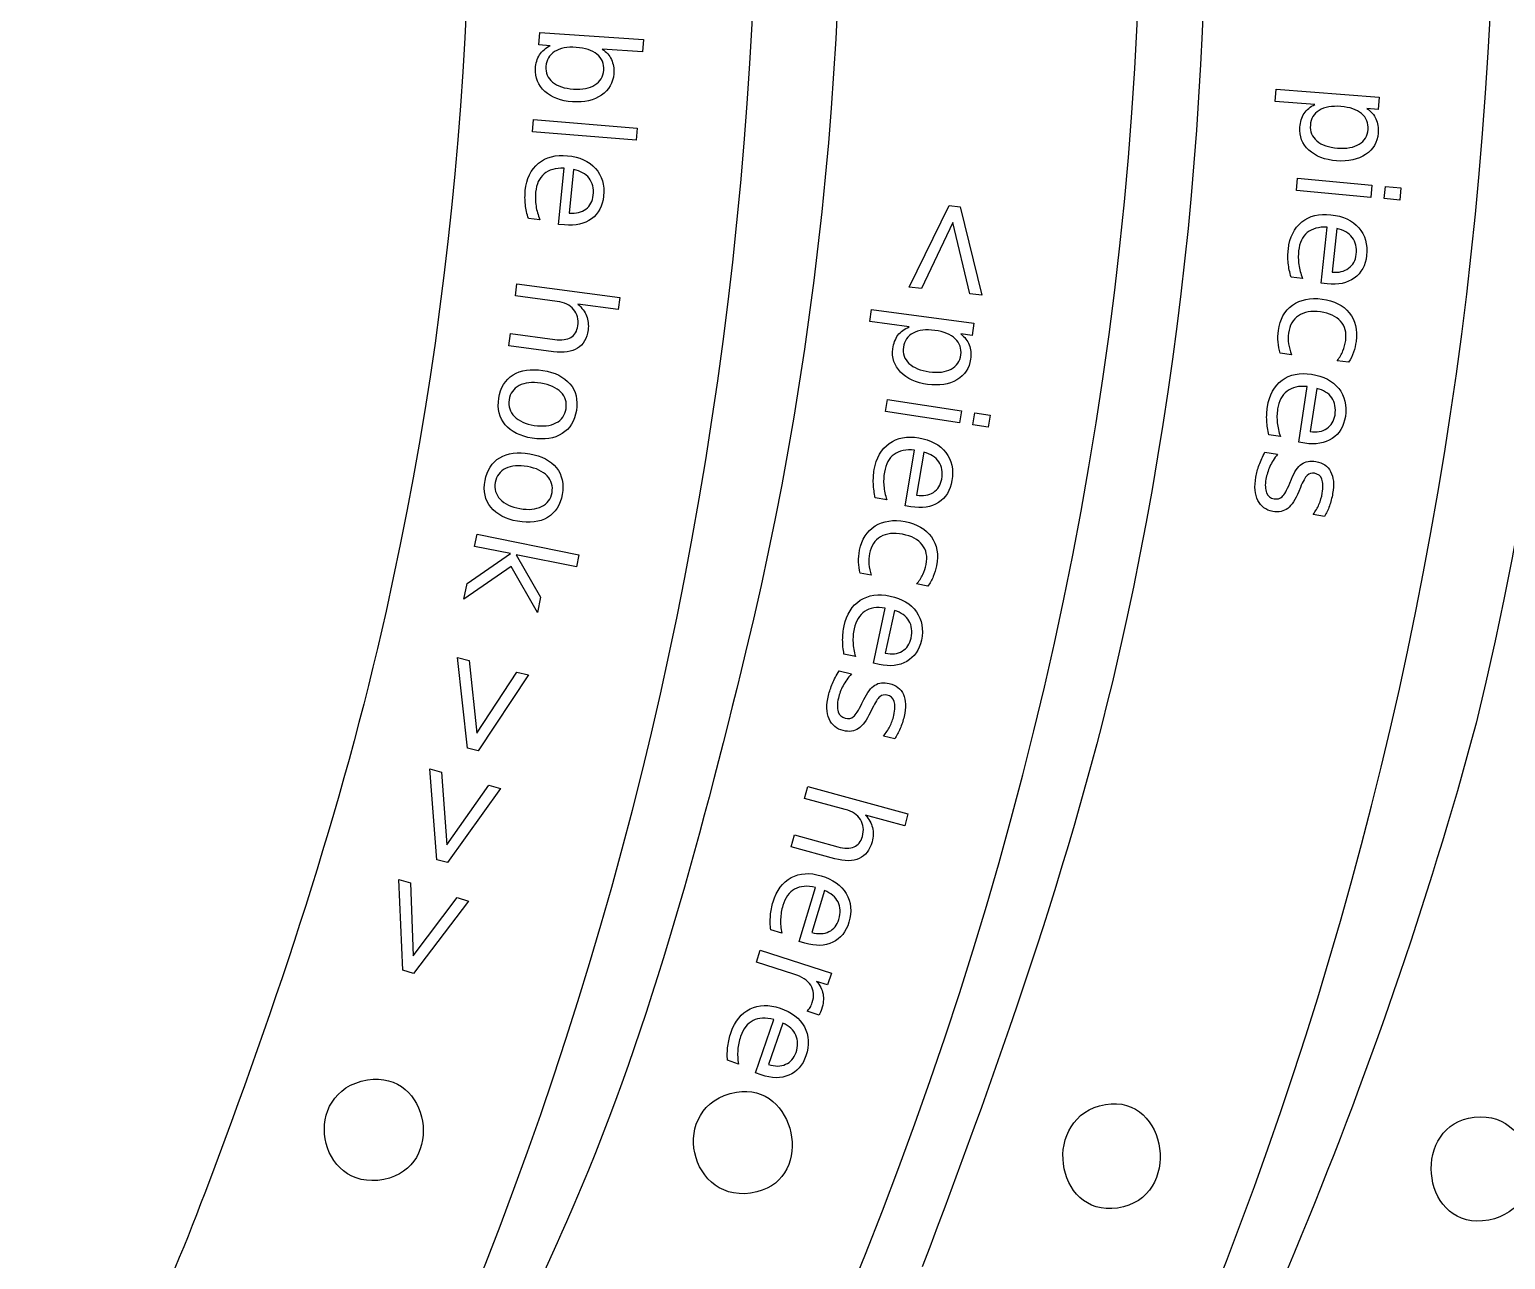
# Model space of a CAD drawing. Extents: x 2 to 268, y -2 to 104.
# Drawn here: x 113.23 to 143.72, y 26.1 to 51.51 of the extents above; entities that cross this region are included whole.
import ezdxf

# ---------------------------------------------------------------- set-up
doc = ezdxf.new("R2010")
doc.units = 0
doc.layers.add('all_text', color=7, linetype='CONTINUOUS')
doc.layers.add('original', color=7, linetype='CONTINUOUS')

msp = doc.modelspace()

# ---------------------------------------------------------------- linework, layer by layer
at = {"layer": 'all_text', "color": 7}
for points in [[(123.985082, 51.17357), (123.754066, 51.188681), (123.770403, 51.443084), (125.910041, 51.302912), (125.893703, 51.048499), (125.06045, 51.103123)], [(139.777781, 49.958959), (138.961649, 50.021958), (138.98098, 50.276155), (141.105114, 50.112262), (141.085784, 49.858065), (140.852219, 49.876314)], [(139.777774, 49.959209), (139.777781, 49.958959)], [(124.282265, 47.469528), (124.158849, 47.482004), (124.272727, 48.642245)], [(124.468068, 48.614404), (124.381127, 47.7146)], [(123.773745, 47.579343), (123.535114, 47.602764)], [(124.282204, 47.469892), (124.282265, 47.469528)], [(140.031783, 46.251633), (139.908499, 46.265103), (140.035923, 47.423943)], [(140.230928, 47.394297), (140.133488, 46.495544)], [(139.524532, 46.366938), (139.286187, 46.393148)], [(124.1316, 45.888616), (123.266893, 46.003429), (123.300466, 46.256148), (125.426039, 45.973917), (125.392467, 45.721198), (124.559176, 45.831861)], [(140.031649, 46.25156), (140.031783, 46.251633)], [(131.398073, 45.364268), (130.586918, 45.474071), (130.621087, 45.726709), (132.732286, 45.440956), (132.698117, 45.188318), (132.465972, 45.219711)], [(124.053732, 44.852211), (123.130282, 44.974808), (123.163683, 45.226165), (124.078935, 45.104598)], [(139.295954, 44.7905), (139.063682, 44.820998)], [(140.476466, 44.635404), (140.241468, 44.666245)], [(140.476313, 44.635352), (140.476466, 44.635404)], [(139.568506, 42.960747), (139.445909, 42.979489), (139.622392, 44.131873)], [(139.816019, 44.093877), (139.680487, 43.200115)], [(139.067086, 43.097497), (138.830068, 43.133751)], [(131.437244, 41.648224), (131.314961, 41.668952), (131.509517, 42.818426)], [(131.70246, 42.777321), (131.552937, 41.885815)], [(138.74835, 42.778421), (139.006265, 42.733361)], [(139.569212, 42.96064), (139.568506, 42.960747)], [(139.260232, 42.136431), (139.295743, 42.219787)], [(130.937542, 41.792925), (130.701123, 41.832953)], [(139.479401, 42.046407), (139.445451, 41.964171)], [(131.436857, 41.648294), (131.437244, 41.648224)], [(139.979508, 41.449906), (139.743302, 41.491124)], [(139.979686, 41.449866), (139.979508, 41.449906)], [(130.617218, 40.232149), (130.387131, 40.276252)], [(131.786504, 40.008267), (131.553716, 40.052811)], [(131.786261, 40.008209), (131.786504, 40.008267)], [(130.781256, 38.389488), (130.659979, 38.415471), (130.904195, 39.555432)], [(131.095143, 39.506071), (130.907128, 38.621829)], [(130.288607, 38.555659), (130.054145, 38.605899)], [(129.951718, 38.25591), (130.2065, 38.195593)], [(130.781465, 38.389477), (130.781256, 38.389488)], [(130.424436, 37.584679), (130.464836, 37.665776)], [(130.637908, 37.481676), (130.599164, 37.401594)], [(131.101518, 36.856385), (130.868192, 36.911672)], [(131.101723, 36.856474), (131.101518, 36.856385)], [(130.080919, 35.393724), (129.239469, 35.623647), (129.306632, 35.869569), (131.375039, 35.304402), (131.307876, 35.05848), (130.49699, 35.280043)], [(129.86459, 34.377162), (128.965979, 34.622698), (129.032771, 34.867288), (129.923406, 34.623932)], [(129.864939, 34.377134), (129.86459, 34.377162)], [(129.247496, 32.632326), (129.128685, 32.667893), (129.463114, 33.784721)], [(129.649475, 33.72025), (129.391519, 32.853882)], [(128.76954, 32.837321), (128.539837, 32.906138)], [(129.019222, 31.993357), (128.245146, 32.24204), (128.323156, 32.48476), (129.792584, 32.012679), (129.714574, 31.769959), (129.48629, 31.843307)], [(129.538755, 31.146145), (129.290398, 31.224541)], [(128.343647, 29.910669), (128.226345, 29.950963), (128.604961, 31.053589)], [(128.788695, 30.981795), (128.496372, 30.126311)], [(127.874162, 30.134577), (127.647376, 30.212452)]]:
    msp.add_lwpolyline(points, dxfattribs=at)
for points in [[(124.466398, 50.277541)], [(125.781675, 49.471289), (125.76142, 49.218553), (123.624353, 49.393639), (123.644608, 49.646375)], [(140.248634, 49.05742)], [(140.956231, 48.291928), (140.932587, 48.039479), (139.395912, 48.1834), (139.419557, 48.435859)], [(141.554441, 48.235943), (141.530796, 47.983485), (141.211106, 48.013457), (141.234752, 48.265916)], [(132.654166, 46.049479), (132.304361, 47.517769), (131.651291, 46.158004), (131.401952, 46.18499), (132.22908, 47.872435), (132.456512, 47.847799), (132.903514, 46.022462)], [(131.398072, 45.364248)], [(124.053772, 44.852208)], [(131.816314, 44.437138)], [(124.314487, 43.672867)], [(124.526891, 43.639665)], [(132.478525, 43.631827), (132.440354, 43.381161), (130.914561, 43.613673), (130.952732, 43.864339)], [(133.072493, 43.541317), (133.034322, 43.290651), (132.716908, 43.339029), (132.755079, 43.589695)], [(124.023969, 41.939635)], [(124.235569, 41.901619)], [(124.577963, 40.655131), (124.527416, 40.405253), (123.286131, 40.656271), (123.788557, 39.782809), (123.724356, 39.465394), (123.178829, 40.410841), (122.204746, 39.737547), (122.270302, 40.061711), (123.164541, 40.680849), (122.425718, 40.83026), (122.476264, 41.080138)], [(123.294649, 38.233584), (123.538368, 38.174448), (122.49876, 36.608931), (122.276472, 36.662938), (122.070702, 38.530908), (122.314416, 38.471672), (122.468228, 36.973678)], [(122.716156, 35.894644), (122.957853, 35.827702), (121.868517, 34.296375), (121.648073, 34.357495), (121.502381, 36.231109), (121.744073, 36.164068), (121.849712, 34.66192)], [(122.062522, 33.574872), (122.301894, 33.500042), (121.163191, 32.005057), (120.944852, 32.073278), (120.86036, 33.950643), (121.099742, 33.875813), (121.156314, 32.371009)], [(129.247586, 32.632311)], [(128.34365, 29.910739)]]:
    msp.add_lwpolyline(points, close=True, dxfattribs=at)
for points in [[(137.73778, 88.93464), (154.38977, 63.7517), (154.56983, 28.51236), (137.73778, 5.28397)], [(123.681991, 50.699032), (123.689236, 50.8118), (123.717586, 50.907535), (123.767039, 50.986234)], [(123.767039, 50.986234), (123.817242, 51.06396), (123.889923, 51.126405), (123.985082, 51.17357)], [(124.076665, 51.052951), (123.966192, 50.98285), (123.906573, 50.880881), (123.89781, 50.747042)], [(124.522796, 51.13835), (124.336711, 51.150772), (124.188001, 51.122306), (124.076665, 51.052951)], [(124.952593, 50.99557), (124.852152, 51.07856), (124.708886, 51.126154), (124.522796, 51.13835)], [(125.091384, 50.668848), (125.1004, 50.802673), (125.054136, 50.91158), (124.952593, 50.99557)], [(125.06045, 51.103123), (125.148641, 51.043959), (125.212096, 50.972594), (125.250816, 50.889026)], [(123.874931, 50.22929), (123.734054, 50.355442), (123.669741, 50.512023), (123.681991, 50.699032)], [(123.89781, 50.747042), (123.888793, 50.613211), (123.934629, 50.50479), (124.035315, 50.42178)], [(124.911243, 50.364399), (125.022567, 50.433521), (125.082614, 50.535004), (125.091384, 50.668848)], [(125.250816, 50.889026), (125.290379, 50.804493), (125.306472, 50.705849), (125.299094, 50.593094)], [(124.035315, 50.42178), (124.136606, 50.33781), (124.2803, 50.289731), (124.466398, 50.277541)], [(124.466398, 50.277541), (124.652483, 50.265118), (124.800764, 50.294071), (124.911243, 50.364399)], [(125.299094, 50.593094), (125.286623, 50.40609), (125.202429, 50.259235), (125.04651, 50.152529)], [(124.449189, 50.014902), (124.207182, 50.030923), (124.015763, 50.102385), (123.874931, 50.22929)], [(125.04651, 50.152529), (124.890311, 50.044916), (124.691204, 49.999041), (124.449189, 50.014902)], [(139.469171, 49.488215), (139.477746, 49.600887), (139.507213, 49.696286), (139.557571, 49.774411)], [(139.557571, 49.774411), (139.608678, 49.851548), (139.682079, 49.913148), (139.777774, 49.959209)], [(139.867907, 49.837295), (139.756633, 49.768478), (139.695836, 49.667204), (139.685516, 49.533474)], [(140.314999, 49.917516), (140.129058, 49.931934), (139.980028, 49.905193), (139.867907, 49.837295)], [(140.743113, 49.769768), (140.643641, 49.853922), (140.500936, 49.903172), (140.314999, 49.917516)], [(140.878116, 49.441462), (140.888462, 49.575191), (140.843461, 49.684626), (140.743113, 49.769768)], [(140.852219, 49.876314), (140.939722, 49.816118), (141.002348, 49.744025), (141.040097, 49.660034)], [(139.656668, 49.016265), (139.517258, 49.144043), (139.454759, 49.301359), (139.469171, 49.488215)], [(139.685516, 49.533474), (139.67517, 49.399739), (139.719749, 49.290796), (139.819255, 49.206647)], [(140.694461, 49.139119), (140.806578, 49.206951), (140.867796, 49.307732), (140.878116, 49.441462)], [(141.040097, 49.660034), (141.078702, 49.575051), (141.093651, 49.476226), (141.084942, 49.363561)], [(139.819255, 49.206647), (139.91957, 49.121507), (140.062696, 49.071764), (140.248634, 49.05742)], [(140.248634, 49.05742), (140.434574, 49.043002), (140.583183, 49.070235), (140.694461, 49.139119)], [(141.084942, 49.363561), (141.070476, 49.176702), (140.984588, 49.030833), (140.827277, 48.925956)], [(123.744007, 48.743986), (123.900641, 48.872618), (124.100556, 48.924997), (124.343753, 48.901123)], [(124.343753, 48.901123), (124.595187, 48.876463), (124.787863, 48.789243), (124.921781, 48.639462)], [(140.228405, 48.795239), (139.986591, 48.813921), (139.796012, 48.887596), (139.656668, 49.016265)], [(140.827277, 48.925956), (140.669844, 48.820157), (140.47022, 48.776585), (140.228405, 48.795239)], [(123.47285, 48.182127), (123.496907, 48.427157), (123.587293, 48.614443), (123.744007, 48.743986)], [(123.859662, 48.524942), (123.759901, 48.439653), (123.701808, 48.31335), (123.685382, 48.146034)], [(124.272727, 48.642245), (124.097919, 48.648069), (123.960231, 48.608968), (123.859662, 48.524942)], [(124.789795, 48.436051), (124.718508, 48.527975), (124.611266, 48.587426), (124.468068, 48.614404)], [(124.921781, 48.639462), (125.056529, 48.48869), (125.112594, 48.298105), (125.089979, 48.067706)], [(123.474652, 47.889782), (123.463851, 47.986847), (123.46325, 48.084295), (123.47285, 48.182127)], [(124.875861, 48.085596), (124.889916, 48.226387), (124.861227, 48.343205), (124.789795, 48.436051)], [(123.535114, 47.602764), (123.505608, 47.697051), (123.485454, 47.792723), (123.474652, 47.889782)], [(123.685382, 48.146034), (123.675631, 48.049132), (123.678302, 47.954252), (123.693397, 47.861394)], [(123.693397, 47.861394), (123.708176, 47.767632), (123.734959, 47.673615), (123.773745, 47.579343)], [(124.723088, 47.798729), (124.812733, 47.865629), (124.863657, 47.961251), (124.875861, 48.085596)], [(125.089979, 48.067706), (125.06967, 47.861072), (124.986908, 47.704419), (124.841692, 47.597746)], [(124.841692, 47.597746), (124.697273, 47.490077), (124.510777, 47.447459), (124.282204, 47.469892)], [(124.381127, 47.7146), (124.519353, 47.702683), (124.63334, 47.730726), (124.723088, 47.798729)], [(139.508377, 47.531861), (139.666497, 47.658653), (139.86701, 47.708694), (140.109919, 47.681984)], [(140.109919, 47.681984), (140.361046, 47.654403), (140.55269, 47.564938), (140.68485, 47.413587)], [(139.230668, 46.973199), (139.25758, 47.217933), (139.35015, 47.404153), (139.508377, 47.531861)], [(139.621518, 47.311467), (139.52077, 47.227345), (139.461208, 47.10173), (139.44283, 46.934622)], [(140.035923, 47.423943), (139.861199, 47.431765), (139.723064, 47.394273), (139.621518, 47.311467)], [(140.550556, 47.212199), (140.480347, 47.304947), (140.373805, 47.365647), (140.230928, 47.394297)], [(140.68485, 47.413587), (140.817827, 47.261252), (140.871662, 47.070022), (140.846357, 46.839898)], [(139.229067, 46.680862), (139.219406, 46.778041), (139.21994, 46.875487), (139.230668, 46.973199)], [(140.632526, 46.860757), (140.647974, 47.001388), (140.62065, 47.118536), (140.550556, 47.212199)], [(139.286187, 46.393148), (139.257767, 46.487772), (139.238727, 46.583677), (139.229067, 46.680862)], [(139.44283, 46.934622), (139.432416, 46.837808), (139.433984, 46.742899), (139.447535, 46.649896)], [(139.447535, 46.649896), (139.461239, 46.55597), (139.486904, 46.461651), (139.524532, 46.366938)], [(140.476403, 46.575707), (140.566827, 46.641552), (140.618867, 46.736569), (140.632526, 46.860757)], [(140.846357, 46.839898), (140.823658, 46.633523), (140.739072, 46.47785), (140.592597, 46.372878)], [(140.592597, 46.372878), (140.446931, 46.266896), (140.259948, 46.226457), (140.031649, 46.25156)], [(140.133488, 46.495544), (140.271584, 46.482299), (140.385889, 46.50902), (140.476403, 46.575707)], [(124.469806, 45.72415), (124.393689, 45.813964), (124.280954, 45.868786), (124.1316, 45.888616)], [(124.556953, 45.385906), (124.574946, 45.521597), (124.545897, 45.634345), (124.469806, 45.72415)], [(124.559176, 45.831861), (124.643173, 45.759539), (124.702559, 45.679828), (124.737335, 45.592729)], [(139.025361, 45.291639), (139.055663, 45.522089), (139.152136, 45.695658), (139.314779, 45.812346)], [(139.314779, 45.812346), (139.477442, 45.929026), (139.68174, 45.971208), (139.927673, 45.938893)], [(139.927673, 45.938893), (140.177246, 45.906119), (140.364558, 45.812007), (140.489607, 45.656556)], [(124.737335, 45.592729), (124.771976, 45.504722), (124.782233, 45.407442), (124.768103, 45.300888)], [(139.43931, 45.595861), (139.324528, 45.51921), (139.256426, 45.399363), (139.235003, 45.236321)], [(139.892934, 45.673847), (139.706202, 45.698387), (139.554994, 45.672392), (139.43931, 45.595861)], [(140.309637, 45.481485), (140.21856, 45.585187), (140.079659, 45.649308), (139.892934, 45.673847)], [(140.415473, 45.081187), (140.436902, 45.244229), (140.401623, 45.377662), (140.309637, 45.481485)], [(140.489607, 45.656556), (140.614536, 45.500224), (140.661321, 45.302734), (140.629962, 45.064088)], [(124.078935, 45.104598), (124.223736, 45.085393), (124.335858, 45.099244), (124.415301, 45.14615)], [(124.415301, 45.14615), (124.494745, 45.193057), (124.541962, 45.272975), (124.556953, 45.385906)], [(124.768103, 45.300888), (124.74474, 45.12513), (124.672441, 44.999425), (124.551209, 44.923773)], [(131.062882, 44.91178), (131.07803, 45.023761), (131.11294, 45.117306), (131.167613, 45.192414)], [(131.167613, 45.192414), (131.223033, 45.266495), (131.299852, 45.323773), (131.398072, 45.364248)], [(131.481059, 45.237622), (131.366007, 45.175317), (131.299487, 45.077705), (131.281499, 44.944784)], [(131.932013, 45.291995), (131.74721, 45.317034), (131.596892, 45.29891), (131.481059, 45.237622)], [(132.350929, 45.119875), (132.256462, 45.209608), (132.116824, 45.266982), (131.932013, 45.291995)], [(132.466828, 44.784349), (132.484809, 44.91727), (132.446176, 45.029112), (132.350929, 45.119875)], [(132.465972, 45.219711), (132.549864, 45.154564), (132.608238, 45.078985), (132.641095, 44.992975)], [(139.018669, 45.049297), (139.012082, 45.126147), (139.014312, 45.206927), (139.025361, 45.291639)], [(139.235003, 45.236321), (139.225177, 45.163462), (139.225278, 45.090246), (139.235308, 45.016674)], [(124.551209, 44.923773), (124.430865, 44.848), (124.265053, 44.824146), (124.053772, 44.852208)], [(131.222928, 44.429834), (131.09109, 44.565413), (131.037741, 44.726062), (131.062882, 44.91178)], [(131.281499, 44.944784), (131.263518, 44.81187), (131.301758, 44.700546), (131.396218, 44.610812)], [(132.641095, 44.992975), (132.674718, 44.905915), (132.683956, 44.806396), (132.668808, 44.694415)], [(139.063682, 44.820998), (139.04008, 44.895449), (139.025075, 44.971548), (139.018669, 45.049297)], [(139.235308, 45.016674), (139.245886, 44.942085), (139.266101, 44.866693), (139.295954, 44.7905)], [(140.241468, 44.666245), (140.289983, 44.732143), (140.328527, 44.799815), (140.357101, 44.869262)], [(140.357101, 44.869262), (140.386455, 44.937673), (140.405912, 45.008314), (140.415473, 45.081187)], [(140.575586, 44.840518), (140.550397, 44.768771), (140.517306, 44.700382), (140.476313, 44.635352)], [(140.629962, 45.064088), (140.619896, 44.986662), (140.601771, 44.912139), (140.575586, 44.840518)], [(131.396218, 44.610812), (131.491471, 44.520049), (131.631504, 44.462158), (131.816314, 44.437138)], [(132.266088, 44.493076), (132.381927, 44.554344), (132.44884, 44.651435), (132.466828, 44.784349)], [(132.668808, 44.694415), (132.643654, 44.508697), (132.549518, 44.36801), (132.386402, 44.272356)], [(122.925692, 43.889518), (122.959854, 44.10827), (123.057425, 44.268777), (123.218404, 44.371039)], [(123.218404, 44.371039), (123.380176, 44.472251), (123.585874, 44.503381), (123.835498, 44.46443)], [(123.794278, 44.200306), (123.611831, 44.22876), (123.461939, 44.212649), (123.344602, 44.151974)], [(124.206261, 44.016072), (124.114053, 44.110427), (123.976725, 44.171838), (123.794278, 44.200306)], [(123.835498, 44.46443), (124.086022, 44.425332), (124.272453, 44.333015), (124.39479, 44.18748)], [(131.781005, 44.176299), (131.540666, 44.208855), (131.35464, 44.293367), (131.222928, 44.429834)], [(132.386402, 44.272356), (132.223151, 44.175788), (132.021352, 44.143769), (131.781005, 44.176299)], [(131.816314, 44.437138), (132.001117, 44.412099), (132.151042, 44.430744), (132.266088, 44.493076)], [(138.799579, 43.715615), (138.836833, 43.958985), (138.937219, 44.141108), (139.100736, 44.261982)], [(139.100736, 44.261982), (139.264092, 44.381951), (139.466548, 44.423438), (139.708103, 44.386446)], [(139.708103, 44.386446), (139.957836, 44.34819), (140.145513, 44.250671), (140.271133, 44.093888)], [(123.344602, 44.151974), (123.228036, 44.090203), (123.159203, 43.991694), (123.138102, 43.856446)], [(124.314485, 43.672827), (124.335412, 43.807169), (124.299337, 43.921584), (124.206261, 44.016072)], [(124.39479, 44.18748), (124.516993, 44.041023), (124.561026, 43.858418), (124.526891, 43.639665)], [(139.203587, 44.037081), (139.099363, 43.95732), (139.034525, 43.834348), (139.009073, 43.668165)], [(139.622392, 44.131873), (139.4482, 44.147677), (139.308599, 44.11608), (139.203587, 44.037081)], [(140.127634, 43.89837), (140.061423, 43.99402), (139.957551, 44.059189), (139.816019, 44.093877)], [(140.194568, 43.543771), (140.215983, 43.683622), (140.193672, 43.801822), (140.127634, 43.89837)], [(140.271133, 44.093888), (140.397519, 43.93605), (140.44319, 43.742712), (140.408146, 43.513872)], [(123.057994, 43.343065), (122.935798, 43.489514), (122.891697, 43.671665), (122.925692, 43.889518)], [(123.138102, 43.856446), (123.117291, 43.723012), (123.153436, 43.609047), (123.246538, 43.514552)], [(124.105679, 43.380484), (124.224066, 43.441973), (124.293669, 43.539434), (124.314487, 43.672867)], [(124.526891, 43.639665), (124.492909, 43.421811), (124.395409, 43.261755), (124.23439, 43.159495)], [(138.785277, 43.423623), (138.779773, 43.521124), (138.78454, 43.618455), (138.799579, 43.715615)], [(139.009073, 43.668165), (138.994348, 43.571904), (138.992045, 43.477008), (139.002164, 43.383477)], [(123.617085, 43.064742), (123.367466, 43.10366), (123.181102, 43.196434), (123.057994, 43.343065)], [(123.246538, 43.514552), (123.339647, 43.420063), (123.476974, 43.358651), (123.658521, 43.330318)], [(123.658521, 43.330318), (123.839154, 43.302159), (123.988207, 43.318881), (124.105679, 43.380484)], [(138.830068, 43.133751), (138.805712, 43.229497), (138.790782, 43.326121), (138.785277, 43.423623)], [(139.002164, 43.383477), (139.011835, 43.289048), (139.033476, 43.193721), (139.067086, 43.097497)], [(140.026489, 43.265596), (140.119625, 43.327547), (140.175652, 43.420272), (140.194568, 43.543771)], [(140.408146, 43.513872), (140.376695, 43.308637), (140.285577, 43.15669), (140.134794, 43.058033)], [(124.23439, 43.159495), (124.073377, 43.057235), (123.867609, 43.025651), (123.617085, 43.064742)], [(130.988867, 42.956834), (131.154083, 43.074222), (131.357167, 43.112525), (131.598116, 43.071746)], [(131.598116, 43.071746), (131.847211, 43.029585), (132.033332, 42.929136), (132.15648, 42.7704)], [(140.134794, 43.058033), (139.984764, 42.958335), (139.796236, 42.925871), (139.569212, 42.96064)], [(139.680487, 43.200115), (139.817887, 43.180964), (139.93322, 43.202791), (140.026489, 43.265596)], [(122.943932, 42.662351), (123.107948, 42.759887), (123.314294, 42.786368), (123.562968, 42.741792)], [(123.562968, 42.741792), (123.81255, 42.697069), (123.996852, 42.600564), (124.115874, 42.452278)], [(130.679168, 42.41525), (130.720263, 42.658012), (130.823496, 42.83854), (130.988867, 42.956834)], [(131.089274, 42.730218), (130.983808, 42.652098), (130.917044, 42.530158), (130.888984, 42.364399)], [(131.509517, 42.818426), (131.335574, 42.836687), (131.195493, 42.807285), (131.089274, 42.730218)], [(132.010966, 42.576951), (131.946264, 42.673623), (131.843428, 42.740413), (131.70246, 42.777321)], [(132.15648, 42.7704), (132.28038, 42.610597), (132.323013, 42.416563), (132.284381, 42.188298)], [(138.629157, 42.512464), (138.659853, 42.597561), (138.699584, 42.686213), (138.74835, 42.778421)], [(139.006265, 42.733361), (138.942184, 42.649426), (138.8901, 42.564796), (138.850013, 42.47947)], [(122.640427, 42.187554), (122.679487, 42.405489), (122.780655, 42.563754), (122.943932, 42.662351)], [(123.065156, 42.440462), (122.94722, 42.381354), (122.876177, 42.284422), (122.852024, 42.149668)], [(123.515801, 42.47863), (123.334042, 42.511187), (123.183827, 42.498464), (123.065156, 42.440462)], [(123.923524, 42.285146), (123.833466, 42.381558), (123.697558, 42.446053), (123.515801, 42.47863)], [(124.115874, 42.452278), (124.234737, 42.303106), (124.274635, 42.119553), (124.235569, 41.901619)], [(130.660873, 42.123487), (130.656908, 42.221062), (130.663006, 42.318316), (130.679168, 42.41525)], [(132.072339, 42.221341), (132.095939, 42.360837), (132.075481, 42.479374), (132.010966, 42.576951)], [(138.560129, 42.261523), (138.574345, 42.342977), (138.597354, 42.426624), (138.629157, 42.512464)], [(138.850013, 42.47947), (138.810819, 42.393984), (138.78358, 42.307348), (138.768298, 42.219561)], [(139.295743, 42.219787), (139.35536, 42.368851), (139.424656, 42.471926), (139.503632, 42.529011)], [(139.503632, 42.529011), (139.583513, 42.585908), (139.68228, 42.604097), (139.799934, 42.583578)], [(139.799934, 42.583578), (139.942922, 42.558594), (140.04448, 42.488633), (140.104607, 42.373695)], [(140.104607, 42.373695), (140.16474, 42.258744), (140.178539, 42.108051), (140.146004, 41.921619)], [(122.760363, 41.638254), (122.641501, 41.787426), (122.601522, 41.970526), (122.640427, 42.187554)], [(122.852024, 42.149668), (122.828168, 42.016741), (122.861732, 41.90199), (122.952716, 41.805416)], [(124.023964, 41.939545), (124.047935, 42.073381), (124.014455, 42.188581), (123.923524, 42.285146)], [(130.701123, 41.832953), (130.678255, 41.929068), (130.664839, 42.025913), (130.660873, 42.123487)], [(130.888984, 42.364399), (130.872737, 42.268378), (130.868768, 42.173539), (130.877077, 42.079882)], [(130.877077, 42.079882), (130.885273, 41.985317), (130.905428, 41.889665), (130.937542, 41.792925)], [(131.899924, 41.945837), (131.994019, 42.006329), (132.051491, 42.098163), (132.072339, 42.221341)], [(132.284381, 42.188298), (132.249753, 41.983583), (132.156261, 41.833087), (132.003907, 41.736808)], [(138.603275, 41.779764), (138.540361, 41.905463), (138.525979, 42.066049), (138.560129, 42.261523)], [(138.768298, 42.219561), (138.747713, 42.101917), (138.751834, 42.007939), (138.78066, 41.937627)], [(139.103312, 41.854687), (139.14741, 41.893633), (139.199717, 41.987547), (139.260232, 42.136431)], [(139.619773, 42.297475), (139.579427, 42.2588), (139.532637, 42.175111), (139.479401, 42.046407)], [(139.768496, 42.34005), (139.710545, 42.350163), (139.660971, 42.335971), (139.619773, 42.297475)], [(139.923414, 42.217874), (139.896145, 42.286062), (139.844506, 42.326787), (139.768496, 42.34005)], [(139.931568, 41.92827), (139.95322, 42.052254), (139.950502, 42.148789), (139.923414, 42.217874)], [(122.952716, 41.805416), (123.043673, 41.708844), (123.17958, 41.644349), (123.360439, 41.611933)], [(123.808622, 41.652031), (123.928364, 41.710845), (124.000146, 41.806713), (124.023969, 41.939635)], [(124.235569, 41.901619), (124.196691, 41.684596), (124.095603, 41.526784), (123.932306, 41.428181)], [(131.552937, 41.885815), (131.690015, 41.864478), (131.805677, 41.884485), (131.899924, 41.945837)], [(138.90918, 41.552874), (138.767995, 41.577496), (138.666027, 41.653127), (138.603275, 41.779764)], [(138.78066, 41.937627), (138.810346, 41.867164), (138.861828, 41.825532), (138.935105, 41.812733)], [(138.935105, 41.812733), (139.002986, 41.800897), (139.059054, 41.814882), (139.103312, 41.854687)], [(139.445451, 41.964171), (139.376487, 41.793426), (139.300668, 41.677035), (139.217995, 41.614997)], [(139.863161, 41.696813), (139.89455, 41.76967), (139.917353, 41.846823), (139.931568, 41.92827)], [(140.146004, 41.921619), (140.129884, 41.829309), (140.107936, 41.743614), (140.080159, 41.664532)], [(123.313019, 41.347392), (123.064346, 41.392001), (122.880127, 41.488955), (122.760363, 41.638254)], [(123.360439, 41.611933), (123.54039, 41.57967), (123.689784, 41.593037), (123.808622, 41.652031)], [(132.003907, 41.736808), (131.852332, 41.639474), (131.663315, 41.60997), (131.436857, 41.648294)], [(139.217995, 41.614997), (139.1361, 41.551896), (139.033162, 41.531188), (138.90918, 41.552874)], [(139.743302, 41.491124), (139.791798, 41.555394), (139.831752, 41.623957), (139.863161, 41.696813)], [(140.080159, 41.664532), (140.052382, 41.585458), (140.018892, 41.513902), (139.979686, 41.449866)], [(123.932306, 41.428181), (123.769035, 41.329585), (123.562606, 41.302655), (123.313019, 41.347392)], [(130.376223, 40.74834), (130.419964, 40.976617), (130.526435, 41.144234), (130.695638, 41.251192)], [(130.695638, 41.251192), (130.864855, 41.358156), (131.071273, 41.388304), (131.314891, 41.341637)], [(131.314891, 41.341637), (131.562119, 41.2943), (131.743597, 41.189385), (131.859325, 41.026892)], [(130.807457, 41.027744), (130.688394, 40.957946), (130.613392, 40.842293), (130.58245, 40.680784)], [(131.264871, 41.079075), (131.079907, 41.114537), (130.927435, 41.097427), (130.807457, 41.027744)], [(131.669599, 40.862646), (131.584753, 40.971503), (131.449843, 41.043646), (131.264871, 41.079075)], [(131.751823, 40.456837), (131.782785, 40.618351), (131.755377, 40.753621), (131.669599, 40.862646)], [(131.859325, 41.026892), (131.974893, 40.863513), (132.010036, 40.663623), (131.964755, 40.427222)], [(130.355554, 40.5068), (130.353586, 40.583896), (130.360476, 40.664409), (130.376223, 40.74834)], [(130.58245, 40.680784), (130.568653, 40.608594), (130.564489, 40.535495), (130.569956, 40.461487)], [(130.387131, 40.276252), (130.367933, 40.351953), (130.357407, 40.428803), (130.355554, 40.5068)], [(130.569956, 40.461487), (130.576168, 40.386406), (130.591923, 40.30996), (130.617218, 40.232149)], [(131.553716, 40.052811), (131.606016, 40.11576), (131.648455, 40.181058), (131.681033, 40.248706)], [(131.681033, 40.248706), (131.714363, 40.31528), (131.73796, 40.384657), (131.751823, 40.456837)], [(131.964755, 40.427222), (131.950054, 40.350526), (131.927585, 40.277192), (131.897348, 40.207218)], [(131.897348, 40.207218), (131.868037, 40.137069), (131.831008, 40.070733), (131.786261, 40.008209)], [(130.057744, 39.188569), (130.109348, 39.429318), (130.220312, 39.605199), (130.390635, 39.71621)], [(130.390635, 39.71621), (130.560792, 39.826323), (130.765347, 39.855784), (131.004302, 39.804595)], [(131.004302, 39.804595), (131.251337, 39.75166), (131.432928, 39.643231), (131.549075, 39.479308)], [(130.480525, 39.48551), (130.371771, 39.412041), (130.299784, 39.293108), (130.264565, 39.128713)], [(130.904195, 39.555432), (130.731206, 39.581188), (130.589982, 39.55788), (130.480525, 39.48551)], [(131.394678, 39.292522), (131.334196, 39.39191), (131.234352, 39.463093), (131.095143, 39.506071)], [(131.549075, 39.479308), (131.665925, 39.314286), (131.7001, 39.118589), (131.6516, 38.892217)], [(130.02649, 38.897906), (130.026934, 38.99555), (130.037352, 39.092438), (130.057744, 39.188569)], [(130.264565, 39.128713), (130.244154, 39.033497), (130.236193, 38.938914), (130.240682, 38.844964)], [(131.440607, 38.934578), (131.470221, 39.072917), (131.454912, 39.192232), (131.394678, 39.292522)], [(130.054145, 38.605899), (130.035463, 38.702909), (130.026245, 38.800245), (130.02649, 38.897906)], [(130.240682, 38.844964), (130.244792, 38.750132), (130.260766, 38.653697), (130.288607, 38.555659)], [(131.256411, 38.666811), (131.353039, 38.723164), (131.414438, 38.81242), (131.440607, 38.934578)], [(131.6516, 38.892217), (131.608115, 38.689194), (131.508188, 38.542894), (131.351818, 38.453315)], [(131.351818, 38.453315), (131.19616, 38.362644), (131.006042, 38.341364), (130.781465, 38.389477)], [(130.907128, 38.621829), (131.04316, 38.594539), (131.159587, 38.609533), (131.256411, 38.666811)], [(129.8169, 37.997521), (129.852632, 38.080638), (129.897571, 38.166768), (129.951718, 38.25591)], [(130.2065, 38.195593), (130.137554, 38.115625), (130.08052, 38.034248), (130.035399, 37.951463)], [(129.73309, 37.75113), (129.752127, 37.83159), (129.780063, 37.913721), (129.8169, 37.997521)], [(130.035399, 37.951463), (129.991194, 37.868462), (129.958842, 37.783603), (129.938342, 37.696883)], [(130.464836, 37.665776), (130.533198, 37.811031), (130.608511, 37.909798), (130.690773, 37.962078)], [(130.690773, 37.962078), (130.773904, 38.014132), (130.87358, 38.026398), (130.989799, 37.998878)], [(130.989799, 37.998878), (131.131042, 37.96544), (131.228254, 37.889555), (131.281434, 37.771223)], [(129.747506, 37.267652), (129.692193, 37.396871), (129.687388, 37.55803), (129.73309, 37.75113)], [(129.938342, 37.696883), (129.910822, 37.580671), (129.909331, 37.486617), (129.933869, 37.414721)], [(130.251008, 37.312773), (130.297367, 37.348996), (130.355177, 37.439632), (130.424436, 37.584679)], [(130.79298, 37.723942), (130.750429, 37.687786), (130.698739, 37.607031), (130.637908, 37.481676)], [(130.943978, 37.757586), (130.886741, 37.771133), (130.836409, 37.759918), (130.79298, 37.723942)], [(131.091344, 37.626403), (131.068226, 37.696082), (131.019104, 37.739809), (130.943978, 37.757586)], [(131.082176, 37.336826), (131.111159, 37.459304), (131.114215, 37.555829), (131.091344, 37.626403)], [(131.281434, 37.771223), (131.334581, 37.652893), (131.339372, 37.501648), (131.295807, 37.317489)], [(130.03935, 37.022953), (129.899893, 37.055963), (129.802612, 37.13753), (129.747506, 37.267652)], [(129.933869, 37.414721), (129.959263, 37.342619), (130.008175, 37.297995), (130.080603, 37.280847)], [(130.080603, 37.280847), (130.147652, 37.264983), (130.204453, 37.275625), (130.251008, 37.312773)], [(130.599164, 37.401594), (130.52013, 37.235262), (130.437519, 37.123592), (130.351331, 37.066585)], [(131.000085, 37.109851), (131.035776, 37.180714), (131.063139, 37.256372), (131.082176, 37.336826)], [(131.295807, 37.317489), (131.274205, 37.226301), (131.247193, 37.142066), (131.21477, 37.064784)], [(130.351331, 37.066585), (130.265818, 37.008447), (130.161824, 36.993903), (130.03935, 37.022953)], [(130.868192, 36.911672), (130.920471, 36.972953), (130.964435, 37.039013), (131.000085, 37.109851)], [(131.21477, 37.064784), (131.182348, 36.987501), (131.144666, 36.918065), (131.101723, 36.856474)], [(130.393972, 35.185334), (130.330612, 35.284553), (130.226261, 35.354016), (130.080919, 35.393724)], [(130.434873, 34.838438), (130.470967, 34.970483), (130.457333, 35.086115), (130.393972, 35.185334)], [(130.49699, 35.280043), (130.570516, 35.197094), (130.618661, 35.110132), (130.641424, 35.019156)], [(130.262299, 34.61989), (130.347322, 34.65569), (130.404847, 34.728539), (130.434873, 34.838438)], [(130.641424, 35.019156), (130.663914, 34.927286), (130.661126, 34.829501), (130.63306, 34.725801)], [(129.923406, 34.623932), (130.064311, 34.585438), (130.177275, 34.584091), (130.262299, 34.61989)], [(130.63306, 34.725801), (130.586311, 34.554767), (130.497786, 34.439912), (130.367483, 34.381238)], [(130.367483, 34.381238), (130.238049, 34.322331), (130.070535, 34.320963), (129.864939, 34.377134)], [(128.589988, 33.486669), (128.660629, 33.722528), (128.785275, 33.88899), (128.963926, 33.986053)], [(128.963926, 33.986053), (129.142331, 34.082234), (129.348582, 34.095258), (129.582679, 34.025123)], [(129.582679, 34.025123), (129.824704, 33.952624), (129.997061, 33.830046), (130.099752, 33.657388)], [(129.035211, 33.748867), (128.920942, 33.684306), (128.839693, 33.571496), (128.791465, 33.41044)], [(129.463114, 33.784721), (129.292734, 33.824226), (129.1501, 33.812274), (129.035211, 33.748867)], [(129.930999, 33.483471), (129.878698, 33.587364), (129.784857, 33.66629), (129.649475, 33.72025)], [(130.099752, 33.657388), (130.203057, 33.483563), (130.221497, 33.28576), (130.155072, 33.063979)], [(128.53558, 33.199422), (128.543352, 33.296769), (128.561488, 33.392518), (128.589988, 33.486669)], [(128.791465, 33.41044), (128.763544, 33.317153), (128.747989, 33.223519), (128.744799, 33.129537)], [(129.948257, 33.123004), (129.988873, 33.258537), (129.98312, 33.378693), (129.930999, 33.483471)], [(128.539837, 32.906138), (128.528961, 33.004335), (128.527542, 33.102096), (128.53558, 33.199422)], [(128.744799, 33.129537), (128.741163, 33.034684), (128.74941, 32.937279), (128.76954, 32.837321)], [(129.743267, 32.870796), (129.844081, 32.919253), (129.912411, 33.003322), (129.948257, 33.123004)], [(130.155072, 33.063979), (130.095514, 32.865083), (129.984227, 32.727229), (129.82121, 32.650415)], [(129.82121, 32.650415), (129.658814, 32.572454), (129.467606, 32.566419), (129.247586, 32.632311)], [(129.391519, 32.853882), (129.524938, 32.815848), (129.642187, 32.821486), (129.743267, 32.870796)], [(129.366019, 31.7618), (129.301002, 31.862781), (129.185403, 31.939967), (129.019222, 31.993357)], [(129.398734, 31.403927), (129.442536, 31.540375), (129.43163, 31.659666), (129.366019, 31.7618)], [(129.48629, 31.843307), (129.559208, 31.763915), (129.60403, 31.676663), (129.620755, 31.581551)], [(129.353177, 31.302762), (129.371185, 31.331726), (129.38637, 31.365448), (129.398734, 31.403927)], [(129.620755, 31.581551), (129.638387, 31.486157), (129.628499, 31.380296), (129.591093, 31.263968)], [(127.720531, 30.790526), (127.800488, 31.023394), (127.931663, 31.184764), (128.114057, 31.274634)], [(128.114057, 31.274634), (128.296144, 31.36364), (128.502754, 31.368467), (128.733884, 31.289115)], [(128.604961, 31.053589), (128.436292, 31.09988), (128.293295, 31.093622), (128.17597, 31.034815)], [(128.733884, 31.289115), (128.972824, 31.207064), (129.140165, 31.077726), (129.235905, 30.901099)], [(129.290398, 31.224541), (129.314853, 31.246625), (129.33578, 31.272698), (129.353177, 31.302762)], [(129.569446, 31.210127), (129.561212, 31.190598), (129.550982, 31.16927), (129.538755, 31.146145)], [(129.591093, 31.263968), (129.58555, 31.247368), (129.578334, 31.229421), (129.569446, 31.210127)], [(127.654733, 30.505679), (127.666622, 30.60261), (127.688555, 30.697559), (127.720531, 30.790526)], [(128.17597, 31.034815), (128.059218, 30.974843), (127.973544, 30.865361), (127.918948, 30.706367)], [(129.060569, 30.733987), (129.012445, 30.839884), (128.921821, 30.922487), (128.788695, 30.981795)], [(129.235905, 30.901099), (129.332212, 30.723295), (129.342777, 30.524914), (129.267601, 30.305955)], [(127.647376, 30.212452), (127.640391, 30.311006), (127.642844, 30.408749), (127.654733, 30.505679)], [(127.918948, 30.706367), (127.887351, 30.614261), (127.86806, 30.521319), (127.861076, 30.427543)], [(129.063387, 30.373134), (129.10932, 30.506941), (129.10838, 30.627225), (129.060569, 30.733987)], [(127.861076, 30.427543), (127.854113, 30.332884), (127.858475, 30.235229), (127.874162, 30.134577)], [(128.84852, 30.129285), (128.951186, 30.173707), (129.022808, 30.25499), (129.063387, 30.373134)], [(129.267601, 30.305955), (129.200165, 30.109581), (129.083477, 29.976262), (128.917539, 29.905997)], [(128.917539, 29.905997), (128.752167, 29.834567), (128.560871, 29.836148), (128.34365, 29.910739)], [(128.496372, 30.126311), (128.628174, 30.083021), (128.745557, 30.084012), (128.84852, 30.129285)]]:
    msp.add_open_spline(points, degree=3, dxfattribs=at)
at = {"layer": 'original', "color": 7}
for points in [[(135.27138, 91.89797), (144.57117, 75.59735), (147.503, 55.23387), (143.11226, 37.17993)], [(116.77849, 83.76997), (122.44692, 69.85695), (123.88117, 54.14663), (120.59611, 39.48931)], [(124.36039, 83.60064), (130.30229, 69.73326), (131.58499, 53.26059), (128.02137, 38.64264)], [(132.46129, 82.07664), (137.60733, 68.4321), (138.97301, 53.60239), (135.89029, 39.31997)], [(128.16107, 20.86264), (137.17638, 39.79919), (138.68102, 59.55084), (132.26581, 79.35475)], [(122.3504, 25.26531), (128.91545, 41.42259), (130.13127, 60.02114), (125.38824, 76.82731)], [(126.22305, 5.11464), (137.10103, 19.44363), (143.14369, 36.40168), (143.49082, 54.39064)], [(120.59611, 39.48931), (119.67409, 35.37578), (118.34228, 31.40508), (116.85215, 27.46664)], [(135.89029, 39.31997), (134.89546, 34.71106), (133.33336, 30.34226), (131.66881, 25.94264)], [(128.02137, 38.64264), (127.0494, 34.65543), (125.98768, 30.64257), (124.32144, 26.87397)], [(143.11226, 37.17993), (141.09042, 29.70547), (138.06369, 22.61507), (134.28501, 15.86731)], [(120.21147, 29.80733), (121.50348, 30.02255), (121.84215, 27.99936), (120.55014, 27.75018)], [(120.55014, 27.75018), (119.17346, 27.48484), (118.81193, 29.57416), (120.21147, 29.80733)], [(127.83147, 29.55299), (129.04728, 29.76813), (129.47316, 27.79379), (128.2548, 27.49373)], [(128.2548, 27.49373), (126.85442, 27.1488), (126.37859, 29.29603), (127.83147, 29.55299)], [(135.70547, 27.16082), (134.39229, 26.96736), (134.11712, 29.06717), (135.45147, 29.29891)], [(135.45147, 29.29891), (136.7528, 29.52497), (137.0559, 27.35979), (135.70547, 27.16082)], [(143.2408, 26.8937), (141.94964, 26.79006), (141.77776, 28.89513), (143.07147, 29.03746)], [(143.07147, 29.03746), (144.43799, 29.18782), (144.66405, 27.00808), (143.2408, 26.8937)], [(116.85215, 27.46664), (115.05552, 22.7204), (112.48589, 18.25745), (109.74777, 14.00464)], [(124.32144, 26.87397), (122.28859, 22.27598), (120.07371, 17.87899), (117.31358, 13.66597)]]:
    msp.add_open_spline(points, degree=3, dxfattribs=at)

doc.saveas('drawing.dxf')
